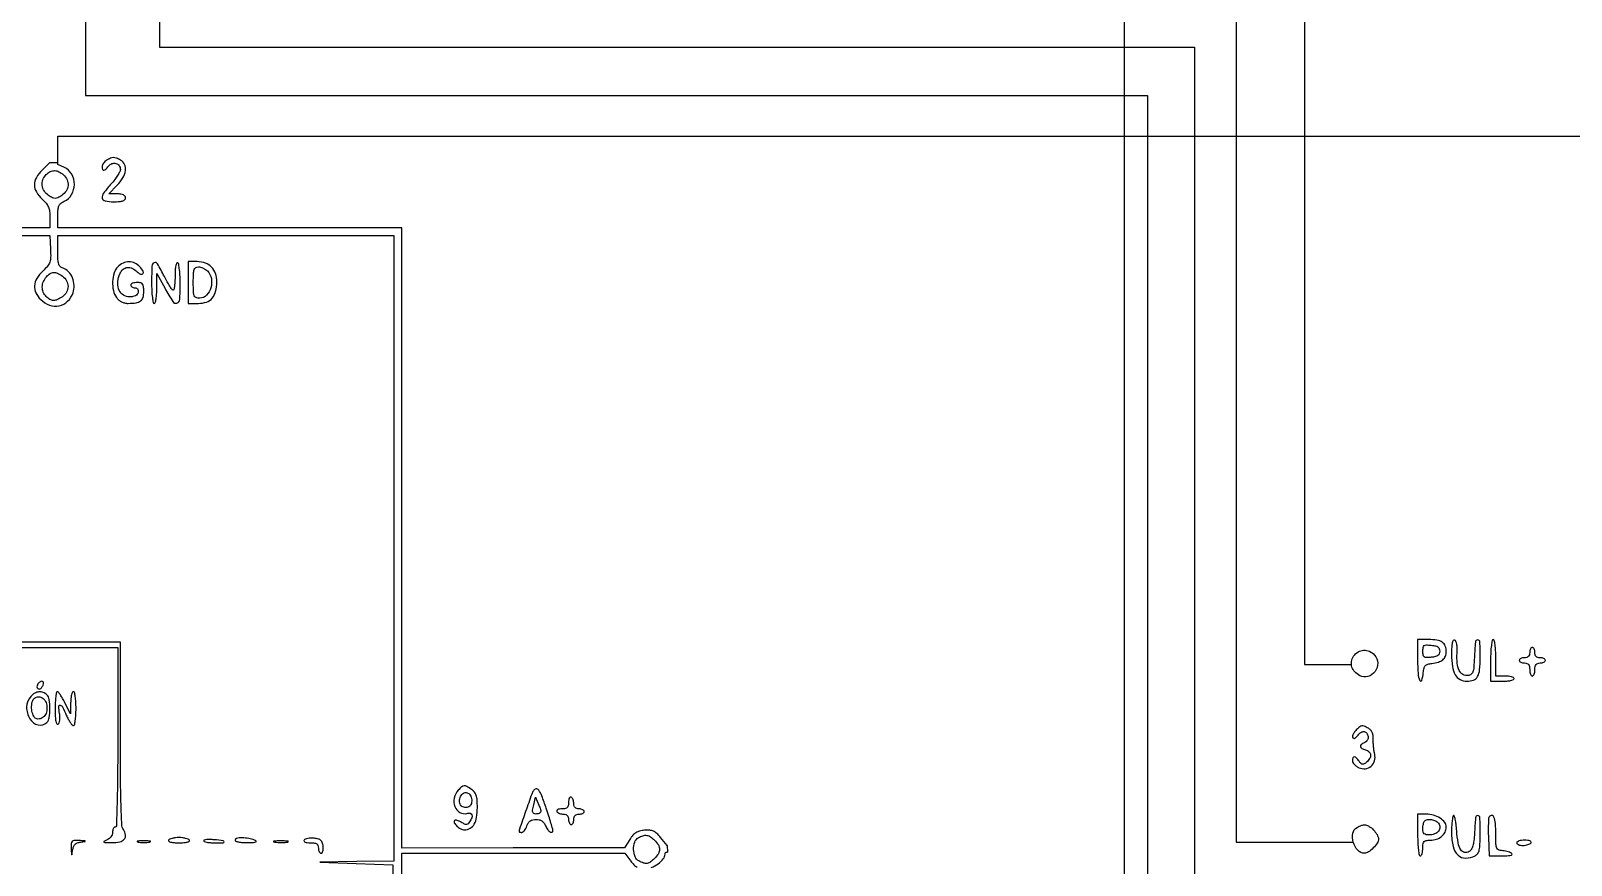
# Model space of a CAD drawing. Header units: millimetres. Extents: x 42961 to 43381, y 28224 to 28521.
# Drawn here: x 43066.8 to 43119.8, y 28351 to 28379.7 of the extents above; entities that cross this region are included whole.
import ezdxf

# ---------------------------------------------------------------- set-up
doc = ezdxf.new("R2010")
doc.units = ezdxf.units.MM

msp = doc.modelspace()

# ---------------------------------------------------------------- linework, layer by layer
at = {"color": 30}
for p, q in [((43068.649, 28403.5), (43068.649, 28377.473)), ((43071.196, 28403.5), (43071.196, 28379.139)), ((43110.662, 28382.588), (43110.662, 28357.873)), ((43108.302, 28380.589), (43108.302, 28351.74)), ((43071.196, 28379.139), (43106.867, 28379.139)), ((43106.867, 28379.139), (43106.867, 28346.726)), ((43068.649, 28377.473), (43105.246, 28377.473)), ((43105.246, 28377.473), (43105.246, 28341.126)), ((43110.662, 28357.873), (43112.273, 28357.873)), ((43108.302, 28351.74), (43112.339, 28351.74))]:
    msp.add_line(p, q, dxfattribs=at)
at = {"color": 1}
msp.add_line((43104.453, 28306.214), (43104.453, 28396.237), dxfattribs=at)
for p, q in [((43067.696, 28375.173), (43067.696, 28376.078)), ((43067.696, 28376.078), (43326.024, 28376.078)), ((43067.421, 28375.173), (43067.696, 28375.173)), ((43088.699, 28351.633), (43088.707, 28351.405))]:
    msp.add_line(p, q)
for points in [[(43067.421, 28375.173), (43067.156, 28374.908, 0.066978), (43066.958, 28374.648, 0.1302), (43066.891, 28374.398, 0.133545), (43066.958, 28374.153, 0.072225), (43067.156, 28373.906, -0.033131), (43067.291, 28373.762, -0.069335), (43067.371, 28373.631, -0.069397), (43067.412, 28373.483, -0.033242), (43067.425, 28373.286), (43067.425, 28372.918), (43053.684, 28372.918)], [(43088.707, 28351.633), (43088.699, 28351.633), (43088.468, 28351.907, 0.029934), (43088.334, 28352.049, 0.083303), (43088.22, 28352.124, 0.088791), (43088.092, 28352.156, 0.037176), (43087.914, 28352.154, 0.040727), (43087.745, 28352.126, 0.078279), (43087.62, 28352.072, 0.076223), (43087.515, 28351.982, 0.036896), (43087.409, 28351.838), (43087.228, 28351.55), (43083.389, 28351.547), (43079.549, 28351.543), (43079.549, 28362.231), (43079.549, 28372.918), (43073.622, 28372.918), (43067.694, 28372.918), (43067.694, 28373.324, -0.019123), (43067.703, 28373.547, -0.083568), (43067.735, 28373.675, -0.121394), (43067.8, 28373.76, -0.062602), (43067.914, 28373.831, 0.155866), (43068.169, 28374.062, 0.130361), (43068.265, 28374.415, 0.131106), (43068.173, 28374.768, 0.158323), (43067.922, 28374.999), (43067.696, 28375.102), (43067.696, 28375.173)], [(43053.679, 28372.649), (43067.416, 28372.649), (43067.443, 28372.177, -0.018282), (43067.449, 28371.897, -0.080787), (43067.42, 28371.736, -0.090436), (43067.343, 28371.6, -0.026158), (43067.178, 28371.424, 0.063299), (43066.974, 28371.17, 0.120019), (43066.893, 28370.921, 0.131486), (43066.94, 28370.679, 0.084004), (43067.107, 28370.444, 0.113078), (43067.409, 28370.255, 0.136451), (43067.742, 28370.234, 0.139087), (43068.033, 28370.387, 0.11934), (43068.222, 28370.679, 0.095971), (43068.259, 28370.933, 0.085609), (43068.201, 28371.193, 0.090771), (43068.064, 28371.406, 0.128827), (43067.875, 28371.526, -0.112701), (43067.781, 28371.581, -0.130118), (43067.727, 28371.669, -0.063565), (43067.701, 28371.821, -0.010769), (43067.694, 28372.116), (43067.694, 28372.649), (43073.487, 28372.649), (43079.28, 28372.649), (43079.28, 28361.871), (43079.28, 28351.094), (43078, 28351.075), (43076.72, 28351.057), (43077.978, 28351.008), (43079.235, 28350.959), (43079.235, 28347.591)], [(43063.833, 28358.459), (43069.76, 28358.459), (43069.76, 28355.36, -0.001995), (43069.755, 28354.019, -0.00525), (43069.737, 28353.059, -0.001485), (43069.713, 28352.303, -0.404023), (43069.67, 28352.262, 0.193594), (43069.636, 28352.248, 0.087371), (43069.607, 28352.208, 0.06722), (43069.587, 28352.149, 0.047238), (43069.58, 28352.079, -0.093033), (43069.566, 28352.001, -0.070798), (43069.523, 28351.925, -0.06698), (43069.458, 28351.861, -0.066926), (43069.378, 28351.815, 0.02816), (43069.285, 28351.772, 0.613861), (43069.286, 28351.748, 0.103208), (43069.346, 28351.734, 0.004605), (43069.561, 28351.728, 0.053665), (43069.83, 28351.753, 0.165903), (43069.986, 28351.844, 0.223362), (43070.027, 28351.99, 0.098505), (43069.954, 28352.182, -0.128216), (43069.902, 28352.348, -0.004193), (43069.874, 28353.047, -0.005997), (43069.855, 28354.023, -0.001852), (43069.85, 28355.494), (43069.85, 28358.638), (43063.788, 28358.638)], [(43079.57, 28347.973), (43079.546, 28351.363), (43083.393, 28351.363), (43087.239, 28351.363), (43087.439, 28351.094, 0.036482), (43087.549, 28350.966, 0.069892), (43087.657, 28350.884, 0.076149)], [(43088.147, 28350.868, 0.061464), (43088.381, 28350.999, 0.064415), (43088.562, 28351.17, 0.172587), (43088.62, 28351.334, -0.407568), (43088.69, 28351.405, -0.00002), (43088.707, 28351.405, -0.003644)]]:
    msp.add_lwpolyline(points, format="xyb")
for points in [[(43069.378, 28375.246, 0.055942), (43069.318, 28375.201, 0.050884), (43069.267, 28375.143, 0.054217), (43069.233, 28375.081, 0.100292), (43069.221, 28375.024, 0.083831), (43069.237, 28374.93, 0.342828), (43069.283, 28374.9, 0.18138), (43069.353, 28374.933, 0.034233), (43069.445, 28375.043, -0.147038), (43069.559, 28375.129, -0.158345), (43069.697, 28375.135, -0.165931), (43069.807, 28375.059, -0.161471), (43069.85, 28374.93, -0.118689), (43069.831, 28374.851, -0.022847), (43069.758, 28374.723, -0.023163), (43069.656, 28374.577, -0.019542), (43069.536, 28374.433, 0.021853), (43069.272, 28374.115, 0.200601), (43069.228, 28373.944, 0.320917), (43069.325, 28373.844, 0.046052), (43069.625, 28373.816, 0.016668), (43069.821, 28373.823, 0.063857), (43069.94, 28373.846, 0.12648), (43070.005, 28373.888, 0.188641), (43070.029, 28373.951, 0.156845), (43070.01, 28374.01, 0.128116), (43069.959, 28374.053, 0.079908), (43069.871, 28374.078, 0.02997), (43069.742, 28374.086), (43069.455, 28374.086), (43069.742, 28374.382, 0.059425), (43069.937, 28374.637, 0.100981), (43070.024, 28374.89, 0.138599), (43069.993, 28375.103, 0.16608), (43069.856, 28375.25, 0.02898), (43069.714, 28375.316, 0.096286), (43069.613, 28375.335, 0.098711), (43069.514, 28375.314, 0.031359)], [(43067.889, 28374.745, -0.105264), (43068.014, 28374.573, -0.125679), (43068.047, 28374.375, -0.12476), (43067.981, 28374.185, -0.102837), (43067.829, 28374.033, -0.024542), (43067.691, 28373.952, -0.121059), (43067.605, 28373.93, -0.121059), (43067.518, 28373.952, -0.024542), (43067.38, 28374.033, -0.10464), (43067.231, 28374.183, -0.115118), (43067.161, 28374.376, -0.116628), (43067.185, 28374.578, -0.109496), (43067.297, 28374.753, -0.081006), (43067.437, 28374.854, -0.119245), (43067.584, 28374.887, -0.113189), (43067.736, 28374.85, -0.068122)], [(43067.854, 28371.252, -0.113622), (43067.996, 28371.094, -0.127494), (43068.047, 28370.897, -0.127494), (43067.996, 28370.701, -0.113622), (43067.854, 28370.543, -0.039632), (43067.682, 28370.442, -0.114228), (43067.547, 28370.411, -0.133388), (43067.426, 28370.444, -0.063235), (43067.297, 28370.545, -0.10024), (43067.196, 28370.697, -0.099518), (43067.162, 28370.877, -0.095846), (43067.199, 28371.062, -0.085798), (43067.304, 28371.227, -0.054337), (43067.434, 28371.343, -0.144416), (43067.55, 28371.383, -0.126875), (43067.679, 28371.355, -0.037671)], [(43069.76, 28371.571, 0.120889), (43069.634, 28371.362, 0.066738), (43069.583, 28371.067, 0.065138), (43069.611, 28370.759, 0.097419), (43069.72, 28370.513, 0.061584), (43069.796, 28370.429, 0.062001), (43069.891, 28370.366, 0.060882), (43069.999, 28370.327, 0.055769), (43070.117, 28370.314, 0.033276), (43070.393, 28370.332, 0.130673), (43070.549, 28370.397, 0.167029), (43070.632, 28370.52, 0.064085), (43070.658, 28370.727, 0.022931), (43070.65, 28370.897, 0.136666), (43070.619, 28370.979, 0.186049), (43070.555, 28371.02, 0.050044), (43070.434, 28371.032, 0.038131), (43070.348, 28371.026, 0.057076), (43070.275, 28371.006, 0.074992), (43070.226, 28370.977, 0.226478), (43070.209, 28370.942, 0.154938), (43070.22, 28370.908, 0.097747), (43070.251, 28370.879, 0.080104), (43070.296, 28370.859, 0.06169), (43070.35, 28370.853, -0.099527), (43070.406, 28370.841, -0.140654), (43070.445, 28370.81, -0.127566), (43070.464, 28370.76, -0.074582), (43070.461, 28370.695, -0.111601), (43070.431, 28370.626, -0.112544), (43070.374, 28370.576, -0.08406), (43070.286, 28370.547, -0.038078), (43070.165, 28370.538, -0.142285), (43069.958, 28370.598, -0.140962), (43069.814, 28370.76, -0.11665), (43069.762, 28371.002, -0.07991), (43069.812, 28371.278, -0.090525), (43069.913, 28371.456, -0.155666), (43070.056, 28371.546, -0.156745), (43070.223, 28371.536, -0.092121), (43070.396, 28371.43, 0.052207), (43070.542, 28371.323, 0.353643), (43070.624, 28371.336, 0.329288), (43070.633, 28371.422, 0.050343), (43070.524, 28371.57, 0.099172), (43070.352, 28371.698, 0.110223), (43070.15, 28371.743, 0.107314), (43069.944, 28371.699, 0.089865)], [(43070.928, 28371.04, 0.010478), (43070.934, 28370.749, 0.020296), (43070.953, 28370.518, 0.016788), (43070.98, 28370.344, 0.359532), (43071.017, 28370.314, 0.335314), (43071.053, 28370.34, 0.025001), (43071.082, 28370.465, 0.026666), (43071.102, 28370.632, 0.016354), (43071.11, 28370.83), (43071.112, 28371.346), (43071.392, 28370.83, 0.016804), (43071.659, 28370.376, 0.333865), (43071.801, 28370.322, 0.316124), (43071.898, 28370.444, 0.015908), (43071.916, 28370.982, 0.012539), (43071.909, 28371.242, 0.018327), (43071.889, 28371.47, 0.014001), (43071.861, 28371.654, 0.21256), (43071.826, 28371.706, 0.439638), (43071.788, 28371.695, 0.067066), (43071.76, 28371.613, 0.036506), (43071.741, 28371.468, 0.013434), (43071.736, 28371.262, -0.012677), (43071.731, 28371.071, -0.021172), (43071.716, 28370.911, -0.016728), (43071.695, 28370.788, -0.376088), (43071.669, 28370.767, -0.225384), (43071.633, 28370.788, -0.010577), (43071.553, 28370.907, -0.015714), (43071.463, 28371.057, -0.010475), (43071.368, 28371.234, 0.013236), (43071.13, 28371.678, 0.3841), (43071.017, 28371.715, 0.286192), (43070.939, 28371.601, 0.010039)], [(43072.185, 28371.032), (43072.185, 28370.314), (43072.539, 28370.314, 0.082629), (43072.819, 28370.36, 0.133735), (43073.017, 28370.495, 0.119478), (43073.134, 28370.724, 0.058463), (43073.173, 28371.052, 0.077548), (43073.127, 28371.344, 0.114918), (43072.995, 28371.566, 0.117665), (43072.781, 28371.703, 0.08396), (43072.499, 28371.751), (43072.185, 28371.751)], [(43072.852, 28371.43, -0.152978), (43072.987, 28371.173, -0.114266), (43072.971, 28370.851, -0.125547), (43072.819, 28370.591, -0.201234), (43072.586, 28370.493, -0.075608), (43072.459, 28370.513, -0.223398), (43072.396, 28370.57, -0.090289), (43072.37, 28370.696, -0.007401), (43072.365, 28371.032, -0.00868), (43072.37, 28371.339, -0.06918), (43072.394, 28371.479, -0.180483), (43072.447, 28371.546, -0.137241), (43072.538, 28371.571, -0.066533), (43072.614, 28371.561, -0.039086), (43072.702, 28371.53, -0.038394), (43072.785, 28371.484, -0.052522)], [(43114.556, 28358.009, 0.017302), (43114.572, 28357.556, 0.090804), (43114.633, 28357.315, 0.689804), (43114.7, 28357.32, 0.049702), (43114.752, 28357.583, -0.032453), (43114.778, 28357.742, -0.130653), (43114.824, 28357.828, -0.139876), (43114.904, 28357.877, -0.039268), (43115.05, 28357.905, 0.04508), (43115.273, 28357.951, 0.100904), (43115.425, 28358.033, 0.125996), (43115.513, 28358.154, 0.093937), (43115.544, 28358.317, 0.096852), (43115.507, 28358.504, 0.147357), (43115.404, 28358.632, 0.10995), (43115.221, 28358.705, 0.040355), (43114.942, 28358.728), (43114.556, 28358.728)], [(43115.723, 28358.217, 0.036747), (43115.754, 28357.802, 0.092728), (43115.852, 28357.517, 0.135945), (43116.018, 28357.352, 0.129098), (43116.249, 28357.291, 0.088412), (43116.482, 28357.332, 0.178948), (43116.622, 28357.452, 0.106407), (43116.693, 28357.684, 0.021437), (43116.711, 28358.117, 0.010056), (43116.701, 28358.639, 0.395908), (43116.625, 28358.713, 0.396363), (43116.547, 28358.642, 0.010058), (43116.513, 28358.122, -0.007923), (43116.492, 28357.767, -0.06561), (43116.459, 28357.61, -0.159645), (43116.397, 28357.529, -0.115159), (43116.291, 28357.488, -0.175227), (43116.119, 28357.523, -0.142013), (43115.992, 28357.664, -0.089822), (43115.922, 28357.912, -0.039311), (43115.916, 28358.256, 0.019263), (43115.92, 28358.435, 0.041886), (43115.906, 28358.572, 0.058039), (43115.877, 28358.666, 0.211596), (43115.832, 28358.707, 0.335815), (43115.783, 28358.69, 0.094786), (43115.749, 28358.611, 0.043309), (43115.729, 28358.46, 0.011369)], [(43117.071, 28358.009), (43117.071, 28357.291), (43117.475, 28357.291, 0.020945), (43117.63, 28357.297, 0.033738), (43117.76, 28357.317, 0.036969), (43117.855, 28357.346, 0.31052), (43117.879, 28357.381, 0.277684), (43117.858, 28357.415, 0.052312), (43117.787, 28357.444, 0.042582), (43117.685, 28357.464, 0.027026), (43117.565, 28357.471), (43117.25, 28357.471), (43117.25, 28358.099, 0.01259), (43117.244, 28358.347, 0.022889), (43117.225, 28358.548, 0.020168), (43117.197, 28358.699, 0.350432), (43117.16, 28358.728, 0.358912), (43117.123, 28358.697, 0.01702), (43117.096, 28358.526, 0.020476), (43117.077, 28358.297, 0.010616)], [(43113.071, 28358.193, -0.179856), (43113.18, 28357.918, -0.163442), (43113.09, 28357.625, -0.169819), (43112.844, 28357.453, -0.191336), (43112.56, 28357.483, -0.08305), (43112.387, 28357.614, -0.113959), (43112.29, 28357.781, -0.12072), (43112.278, 28357.966, -0.100943), (43112.351, 28358.15, -0.106286), (43112.503, 28358.3, -0.127738), (43112.694, 28358.362, -0.125072), (43112.894, 28358.324, -0.099458)], [(43115.319, 28358.324, -0.091927), (43115.303, 28358.236, -0.147433), (43115.257, 28358.177, -0.101271), (43115.171, 28358.139, -0.029703), (43115.027, 28358.116, -0.021526), (43114.859, 28358.107, -0.158465), (43114.783, 28358.131, -0.202403), (43114.746, 28358.192, -0.038362), (43114.735, 28358.324, -0.038362), (43114.746, 28358.456, -0.202403), (43114.783, 28358.517, -0.158465), (43114.859, 28358.541, -0.021526), (43115.027, 28358.532, -0.029703), (43115.171, 28358.509, -0.101271), (43115.257, 28358.471, -0.147433), (43115.303, 28358.411, -0.091927)], [(43118.418, 28358.279, -0.072254), (43118.406, 28358.201, -0.124864), (43118.373, 28358.144, -0.124864), (43118.317, 28358.111, -0.072254), (43118.238, 28358.099, 0.048028), (43118.169, 28358.093, 0.068025), (43118.111, 28358.073, 0.088204), (43118.072, 28358.044, 0.191087), (43118.058, 28358.009, 0.191087), (43118.072, 28357.975, 0.088204), (43118.111, 28357.946, 0.068025), (43118.169, 28357.926, 0.048028), (43118.238, 28357.92, -0.07578), (43118.322, 28357.907, -0.149477), (43118.377, 28357.869, -0.124434), (43118.408, 28357.801, -0.044917), (43118.418, 28357.695, 0.038131), (43118.424, 28357.609, 0.057076), (43118.444, 28357.537, 0.074992), (43118.473, 28357.487, 0.226478), (43118.508, 28357.471, 0.226478), (43118.542, 28357.487, 0.074992), (43118.571, 28357.537, 0.057076), (43118.591, 28357.609, 0.038131), (43118.597, 28357.695, -0.044917), (43118.607, 28357.801, -0.124434), (43118.638, 28357.869, -0.149477), (43118.693, 28357.907, -0.07578), (43118.777, 28357.92, 0.048028), (43118.846, 28357.926, 0.068025), (43118.904, 28357.946, 0.088204), (43118.943, 28357.975, 0.191087), (43118.957, 28358.009, 0.191087), (43118.943, 28358.044, 0.088204), (43118.904, 28358.073, 0.068025), (43118.846, 28358.093, 0.048028), (43118.777, 28358.099, -0.072254), (43118.699, 28358.111, -0.124864), (43118.642, 28358.144, -0.124864), (43118.609, 28358.201, -0.072254), (43118.597, 28358.279, 0.048028), (43118.591, 28358.348, 0.068025), (43118.571, 28358.406, 0.088204), (43118.542, 28358.445, 0.191087), (43118.508, 28358.459, 0.191087), (43118.473, 28358.445, 0.088204), (43118.444, 28358.406, 0.068025), (43118.424, 28358.348, 0.048028)], [(43067.036, 28357.231, 0.091378), (43066.99, 28357.165, 0.130128), (43066.978, 28357.094, 0.180985), (43067.004, 28357.042, 0.191777), (43067.056, 28357.022, 0.13875), (43067.091, 28357.031, 0.061199), (43067.128, 28357.061, 0.053891), (43067.162, 28357.105, 0.048303), (43067.188, 28357.156, 0.096999), (43067.202, 28357.239, 0.280386), (43067.173, 28357.286, 0.235886), (43067.111, 28357.286, 0.0791)], [(43066.765, 28356.768, 0.180069), (43066.62, 28356.403, 0.144806), (43066.731, 28355.994, 0.197498), (43067.015, 28355.787, 0.261727), (43067.317, 28355.872, 0.161292), (43067.399, 28356.035, 0.036451), (43067.422, 28356.348, 0.036451), (43067.399, 28356.661, 0.161292), (43067.317, 28356.824, 0.105388), (43067.191, 28356.906, 0.117375), (43067.047, 28356.925, 0.107241), (43066.9, 28356.877, 0.076635)], [(43067.302, 28356.514, -0.077355), (43067.32, 28356.314, -0.111172), (43067.27, 28356.143, -0.132117), (43067.161, 28356.03, -0.135724), (43067.011, 28355.989, -0.236597), (43066.897, 28356.046, -0.091944), (43066.817, 28356.208, -0.075928), (43066.791, 28356.422, -0.084708), (43066.832, 28356.625, -0.183816), (43066.929, 28356.733, -0.179316), (43067.075, 28356.751, -0.148277), (43067.218, 28356.668, -0.126567)], [(43067.605, 28356.343, 0.009663), (43067.61, 28356.075, 0.037063), (43067.628, 28355.91, 0.087195), (43067.66, 28355.826, 0.419742), (43067.704, 28355.815, 0.16719), (43067.741, 28355.86, 0.054253), (43067.762, 28355.945, 0.044794), (43067.768, 28356.054, 0.029912), (43067.755, 28356.18, -0.023621), (43067.726, 28356.429, -0.506376), (43067.775, 28356.469, -0.220519), (43067.856, 28356.405, -0.014015), (43067.987, 28356.123, 0.019725), (43068.053, 28355.986, 0.028052), (43068.124, 28355.87, 0.02725), (43068.189, 28355.784, 0.218882), (43068.233, 28355.764, 0.344824), (43068.269, 28355.793, 0.022372), (43068.297, 28355.932, 0.024454), (43068.317, 28356.12, 0.013826), (43068.323, 28356.348, 0.013867), (43068.317, 28356.576, 0.024301), (43068.297, 28356.763, 0.022017), (43068.269, 28356.904, 0.345347), (43068.233, 28356.932, 0.300322), (43068.198, 28356.909, 0.039749), (43068.168, 28356.82, 0.035407), (43068.147, 28356.696, 0.022182), (43068.138, 28356.55), (43068.132, 28356.168), (43067.941, 28356.55, 0.014092), (43067.862, 28356.696, 0.020744), (43067.784, 28356.82, 0.016822), (43067.714, 28356.914, 0.228523), (43067.677, 28356.932, 0.363556), (43067.648, 28356.908, 0.013545), (43067.626, 28356.759, 0.018965), (43067.61, 28356.569, 0.011492)], [(43112.452, 28355.623, 0.046512), (43112.364, 28355.517, 0.083733), (43112.317, 28355.415, 0.16921), (43112.322, 28355.346, 0.299948), (43112.368, 28355.315, 0.153825), (43112.397, 28355.324, 0.029782), (43112.44, 28355.359, 0.029146), (43112.488, 28355.407, 0.02332), (43112.534, 28355.464, -0.128219), (43112.63, 28355.542, -0.194797), (43112.737, 28355.547, -0.188903), (43112.819, 28355.476, -0.121534), (43112.849, 28355.352, -0.091671), (43112.839, 28355.298, -0.066724), (43112.81, 28355.243, -0.065174), (43112.766, 28355.198, -0.078133), (43112.715, 28355.168, 0.075202), (43112.612, 28355.11, 0.279596), (43112.587, 28355.043, 0.229167), (43112.634, 28354.978, 0.056941), (43112.76, 28354.93, -0.125373), (43112.881, 28354.863, -0.185766), (43112.933, 28354.755, -0.156066), (43112.902, 28354.625, -0.085267), (43112.795, 28354.499, -0.037994), (43112.713, 28354.441, -0.169615), (43112.656, 28354.429, -0.167015), (43112.604, 28354.455, -0.036575), (43112.538, 28354.533, 0.032768), (43112.442, 28354.647, 0.185372), (43112.372, 28354.68, 0.34643), (43112.326, 28354.649, 0.078175), (43112.311, 28354.55, 0.132443), (43112.327, 28354.49, 0.056845), (43112.376, 28354.423, 0.050737), (43112.449, 28354.36, 0.046698), (43112.535, 28354.311, 0.13766), (43112.754, 28354.277, 0.147959), (43112.952, 28354.364, 0.145713), (43113.071, 28354.548, 0.132521), (43113.076, 28354.774, -0.024481), (43113.055, 28354.881, -0.012319), (43113.039, 28355.019, -0.012202), (43113.028, 28355.162, -0.017696), (43113.027, 28355.288, 0.039196), (43113.02, 28355.423, 0.071377), (43112.99, 28355.529, 0.084769), (43112.936, 28355.61, 0.081157), (43112.858, 28355.67, 0.017688), (43112.709, 28355.743, 0.134659), (43112.632, 28355.755, 0.146509), (43112.563, 28355.725, 0.022188)], [(43081.494, 28353.534, 0.133316), (43081.357, 28353.264, 0.142209), (43081.38, 28352.969, 0.173355), (43081.548, 28352.77, 0.197603), (43081.794, 28352.737, -0.105279), (43081.908, 28352.742, -0.283791), (43081.966, 28352.691, -0.17242), (43081.962, 28352.589, -0.04616), (43081.886, 28352.441, -0.058507), (43081.833, 28352.376, -0.179882), (43081.781, 28352.353, -0.129294), (43081.716, 28352.366, -0.024814), (43081.609, 28352.425, 0.028178), (43081.532, 28352.467, 0.040122), (43081.46, 28352.494, 0.045876), (43081.4, 28352.506, 0.224652), (43081.369, 28352.494, 0.33141), (43081.357, 28352.415, 0.07953), (43081.444, 28352.302, 0.067031), (43081.579, 28352.204, 0.123356), (43081.71, 28352.172, 0.129856), (43081.903, 28352.223, 0.132711), (43082.043, 28352.362, 0.092728), (43082.128, 28352.599, 0.039182), (43082.154, 28352.936, 0.016048), (43082.146, 28353.195, 0.061632), (43082.116, 28353.353, 0.092796), (43082.056, 28353.464, 0.069927), (43081.954, 28353.559, 0.019959), (43081.788, 28353.666, 0.147108), (43081.698, 28353.688, 0.168768), (43081.616, 28353.654, 0.028359)], [(43081.956, 28353.123, -0.07293), (43081.933, 28353.044, -0.099657), (43081.89, 28352.985, -0.102999), (43081.828, 28352.948, -0.082639), (43081.751, 28352.935, -0.166849), (43081.624, 28352.979, -0.158289), (43081.548, 28353.092, -0.134097), (43081.545, 28353.244, -0.110714), (43081.62, 28353.39, -0.187067), (43081.734, 28353.454, -0.205029), (43081.857, 28353.42, -0.151924), (43081.943, 28353.294, -0.110212)], [(43084.085, 28353.519, 0.052906), (43084.028, 28353.401, 0.001182), (43083.818, 28352.807, 0.00079), (43083.606, 28352.198, 0.083761), (43083.591, 28352.111, 0.262533), (43083.597, 28352.1, 0.059284), (43083.618, 28352.091, 0.046744), (43083.648, 28352.084, 0.030044), (43083.683, 28352.082, 0.17856), (43083.724, 28352.097, 0.048871), (43083.773, 28352.148, 0.042913), (43083.821, 28352.221, 0.033464), (43083.86, 28352.306, -0.054906), (43083.913, 28352.409, -0.092103), (43083.98, 28352.478, -0.09468), (43084.065, 28352.518, -0.06085), (43084.174, 28352.531, -0.063752), (43084.283, 28352.517, -0.085559), (43084.372, 28352.476, -0.082383), (43084.446, 28352.407, -0.054658), (43084.505, 28352.306, 0.047216), (43084.582, 28352.174, 0.099819), (43084.668, 28352.093, 0.289891), (43084.728, 28352.093, 0.255011), (43084.759, 28352.149, 0.071955), (43084.752, 28352.196, 0.001899), (43084.69, 28352.401, 0.003951), (43084.616, 28352.641, 0.002688), (43084.527, 28352.912, 0.009724), (43084.374, 28353.343, 0.067425), (43084.268, 28353.539, 0.276776), (43084.176, 28353.578, 0.223169)], [(43084.25, 28352.725, -0.072569), (43084.132, 28352.716, -0.267691), (43084.073, 28352.756, -0.153688), (43084.058, 28352.85, -0.023647), (43084.096, 28353.037), (43084.161, 28353.294), (43084.272, 28353.025, -0.014739), (43084.329, 28352.876, -0.102412), (43084.339, 28352.799, -0.220938), (43084.313, 28352.754, -0.101007)], [(43085.297, 28353.12, -0.043322), (43085.287, 28353.002, -0.154261), (43085.253, 28352.935, -0.154261), (43085.186, 28352.901, -0.043322), (43085.068, 28352.89, 0.035659), (43084.981, 28352.884, 0.083483), (43084.92, 28352.864, 0.1651), (43084.891, 28352.835, 0.253782), (43084.893, 28352.8, 0.111412), (43084.927, 28352.766, 0.050262), (43084.984, 28352.737, 0.046318), (43085.052, 28352.717, 0.046881), (43085.123, 28352.711, -0.077002), (43085.198, 28352.699, -0.12387), (43085.253, 28352.665, -0.121293), (43085.286, 28352.609, -0.072026), (43085.297, 28352.531, 0.048028), (43085.304, 28352.462, 0.068025), (43085.324, 28352.404, 0.088204), (43085.353, 28352.365, 0.191087), (43085.387, 28352.351, 0.191087), (43085.422, 28352.365, 0.088204), (43085.451, 28352.404, 0.068025), (43085.47, 28352.462, 0.048028), (43085.477, 28352.531, -0.072254), (43085.488, 28352.609, -0.124864), (43085.522, 28352.666, -0.124864), (43085.578, 28352.699, -0.072254), (43085.657, 28352.711, 0.048028), (43085.725, 28352.717, 0.068025), (43085.784, 28352.737, 0.088204), (43085.823, 28352.766, 0.191087), (43085.836, 28352.8, 0.191087), (43085.823, 28352.835, 0.088204), (43085.784, 28352.864, 0.068025), (43085.725, 28352.884, 0.048028), (43085.657, 28352.89, -0.072026), (43085.579, 28352.901, -0.121293), (43085.523, 28352.934, -0.12387), (43085.489, 28352.989, -0.077002), (43085.477, 28353.065, 0.046881), (43085.47, 28353.135, 0.046318), (43085.451, 28353.204, 0.050262), (43085.422, 28353.261, 0.111412), (43085.387, 28353.294, 0.253782), (43085.353, 28353.296, 0.1651), (43085.323, 28353.268, 0.083483), (43085.304, 28353.206, 0.035659)], [(43113.029, 28352.172, -0.033666), (43113.098, 28352.093, -0.032922), (43113.156, 28352.005, -0.034745), (43113.196, 28351.922, -0.095343), (43113.209, 28351.857, -0.147232), (43113.166, 28351.716, -0.048572), (43113.028, 28351.546, -0.04854), (43112.86, 28351.406, -0.150605), (43112.721, 28351.363, -0.21174), (43112.491, 28351.465, -0.115272), (43112.339, 28351.74, -0.116485), (43112.325, 28352.052, -0.217494), (43112.468, 28352.254, -0.051482), (43112.629, 28352.327, -0.117486), (43112.761, 28352.339, -0.113777), (43112.887, 28352.29, -0.04656)], [(43114.556, 28351.992, 0.010616), (43114.562, 28351.705, 0.020476), (43114.581, 28351.476, 0.01702), (43114.608, 28351.304, 0.358912), (43114.646, 28351.274, 0.254951), (43114.68, 28351.292, 0.06271), (43114.709, 28351.353, 0.048861), (43114.729, 28351.44, 0.031626), (43114.735, 28351.543, -0.030581), (43114.745, 28351.694, -0.164219), (43114.78, 28351.767, -0.16839), (43114.852, 28351.803, -0.032548), (43114.998, 28351.813, 0.081271), (43115.207, 28351.847, 0.091756), (43115.383, 28351.945, 0.100583), (43115.502, 28352.091, 0.120438), (43115.544, 28352.263, 0.163825), (43115.489, 28352.426, 0.087227), (43115.33, 28352.573, 0.074559), (43115.103, 28352.675, 0.068999), (43114.85, 28352.711), (43114.556, 28352.711)], [(43115.274, 28352.396, -0.170096), (43115.325, 28352.261, -0.175923), (43115.278, 28352.127, -0.13415), (43115.141, 28352.027, -0.090145), (43114.949, 28351.992, -0.050482), (43114.845, 28352.003, -0.144558), (43114.781, 28352.037, -0.146977), (43114.746, 28352.099, -0.052813), (43114.735, 28352.202, -0.026022), (43114.74, 28352.286, -0.028659), (43114.753, 28352.367, -0.029781), (43114.772, 28352.434, -0.11238), (43114.795, 28352.471, -0.151183), (43114.894, 28352.523, -0.085257), (43115.031, 28352.525, -0.079669), (43115.17, 28352.48, -0.101615)], [(43115.791, 28352.659, 0.154615), (43115.764, 28352.607, 0.013088), (43115.743, 28352.457, 0.016386), (43115.728, 28352.273, 0.011935), (43115.723, 28352.067, 0.058207), (43115.778, 28351.598, 0.142914), (43115.948, 28351.299, 0.196711), (43116.211, 28351.194, 0.12182), (43116.538, 28351.277, 0.118893), (43116.628, 28351.357, 0.097124), (43116.68, 28351.477, 0.046773), (43116.705, 28351.676, 0.007954), (43116.711, 28352.058, 0.009022), (43116.702, 28352.594, 0.42121), (43116.628, 28352.66, 0.371818), (43116.552, 28352.585, 0.008827), (43116.514, 28352.046, -0.015538), (43116.493, 28351.793, -0.042266), (43116.458, 28351.616, -0.06269), (43116.405, 28351.495, -0.11985), (43116.332, 28351.42, -0.186), (43116.171, 28351.388, -0.217882), (43116.044, 28351.476, -0.092799), (43115.955, 28351.718, -0.022797), (43115.903, 28352.139, 0.011551), (43115.881, 28352.36, 0.022588), (43115.852, 28352.535, 0.026205), (43115.82, 28352.652, 0.56093)], [(43117.026, 28352.621, 0.119691), (43117.004, 28352.555, 0.009322), (43116.994, 28352.371, 0.012301), (43116.99, 28352.148, 0.009083), (43116.997, 28351.901), (43117.026, 28351.274), (43117.475, 28351.275, 0.009183), (43117.684, 28351.28, 0.058658), (43117.789, 28351.296, 0.349765), (43117.811, 28351.326, 0.241574), (43117.789, 28351.363, 0.052333), (43117.723, 28351.397, 0.026958), (43117.635, 28351.425, 0.026469), (43117.539, 28351.445, 0.036048), (43117.452, 28351.452, -0.101229), (43117.34, 28351.476, -0.209255), (43117.281, 28351.54, -0.077029), (43117.255, 28351.678, -0.006957), (43117.25, 28352.032, 0.019887), (43117.236, 28352.387, 0.071299), (43117.186, 28352.609, 0.292378), (43117.111, 28352.664, 0.278366)], [(43068.157, 28351.521, 0.001118), (43068.166, 28351.333, 0.185809), (43068.174, 28351.315, 0.612037), (43068.183, 28351.318, 0.001937), (43068.207, 28351.47, -0.052041), (43068.238, 28351.588, -0.106871), (43068.289, 28351.667, -0.106871), (43068.368, 28351.718, -0.052041), (43068.486, 28351.749, 0.001937), (43068.638, 28351.773, 0.612037), (43068.641, 28351.782, 0.185809), (43068.623, 28351.79, 0.001118), (43068.435, 28351.799, 0.022698), (43068.26, 28351.799, 0.187319), (43068.188, 28351.768, 0.187319), (43068.157, 28351.696, 0.022698)], [(43070.456, 28351.749, 0.029693), (43070.548, 28351.737, 0.017887), (43070.658, 28351.733, 0.017887), (43070.768, 28351.737, 0.029693), (43070.86, 28351.749, 0.142433), (43070.888, 28351.763, 0.611425), (43070.884, 28351.777, 0.039503), (43070.803, 28351.786, 0.008087), (43070.658, 28351.788, 0.008087), (43070.513, 28351.786, 0.039503), (43070.432, 28351.777, 0.611425), (43070.428, 28351.763, 0.142433)], [(43071.511, 28351.813, 0.400129), (43071.519, 28351.776, 0.089468), (43071.583, 28351.747, 0.044569), (43071.702, 28351.728, 0.016707), (43071.871, 28351.723, 0.016707), (43072.039, 28351.728, 0.044569), (43072.158, 28351.747, 0.089468), (43072.222, 28351.776, 0.400129), (43072.23, 28351.813, 0.158284), (43072.189, 28351.847, 0.036095), (43072.101, 28351.876, 0.033884), (43071.991, 28351.896, 0.02738), (43071.871, 28351.902, 0.02738), (43071.75, 28351.896, 0.033884), (43071.64, 28351.876, 0.036095), (43071.552, 28351.847, 0.158284)], [(43072.724, 28351.792, 0.325612), (43072.744, 28351.765, 0.029992), (43072.829, 28351.743, 0.029671), (43072.945, 28351.728, 0.018271), (43073.083, 28351.723, 0.00528), (43073.398, 28351.726, 0.408041), (43073.43, 28351.759, 0.380673), (43073.398, 28351.795, 0.005194), (43073.083, 28351.828, 0.018125), (43072.945, 28351.836, 0.030261), (43072.829, 28351.832, 0.031602), (43072.744, 28351.818, 0.349806)], [(43073.802, 28351.813, 0.320305), (43073.826, 28351.778, 0.034411), (43073.927, 28351.751, 0.032203), (43074.065, 28351.733, 0.019831), (43074.228, 28351.729, 0.006847), (43074.438, 28351.735, 0.071077), (43074.523, 28351.751, 0.560431), (43074.529, 28351.777, 0.091871), (43074.475, 28351.813, 0.057259), (43074.273, 28351.873, 0.044296), (43074.044, 28351.893, 0.046096), (43073.854, 28351.876, 0.361221)], [(43075.172, 28351.748, 0.022548), (43075.282, 28351.736, 0.015659), (43075.407, 28351.733, 0.015827), (43075.527, 28351.737, 0.031163), (43075.621, 28351.749, 0.248898), (43075.639, 28351.763, 0.49082), (43075.631, 28351.776, 0.030832), (43075.535, 28351.785, 0.00738), (43075.373, 28351.787, 0.006817), (43075.213, 28351.784, 0.040183), (43075.129, 28351.775, 0.720633), (43075.127, 28351.762, 0.075924)], [(43076.184, 28351.817, 0.266214), (43076.183, 28351.779, 0.1703), (43076.216, 28351.748, 0.075917), (43076.29, 28351.729, 0.026465), (43076.401, 28351.723, -0.029504), (43076.539, 28351.715, -0.11578), (43076.619, 28351.686, -0.167735), (43076.661, 28351.631, -0.081932), (43076.676, 28351.543, 0.051351), (43076.683, 28351.474, 0.07128), (43076.704, 28351.416, 0.09133), (43076.735, 28351.377, 0.181098), (43076.771, 28351.363, 0.24618), (43076.806, 28351.382, 0.083534), (43076.831, 28351.434, 0.059911), (43076.843, 28351.512, 0.037429), (43076.839, 28351.605, 0.050777), (43076.811, 28351.73, 0.133721), (43076.761, 28351.806, 0.117547), (43076.674, 28351.851, 0.034768), (43076.526, 28351.879, 0.032475), (43076.413, 28351.884, 0.040351), (43076.309, 28351.874, 0.044961), (43076.226, 28351.851, 0.16608)], [(43088.261, 28351.813, -0.060356), (43088.39, 28351.649, -0.136912), (43088.432, 28351.498, -0.136912), (43088.39, 28351.348, -0.060356), (43088.261, 28351.184, -0.038141), (43088.12, 28351.062, -0.119354), (43088.005, 28351.015, -0.122095), (43087.882, 28351.025, -0.040813), (43087.716, 28351.097, -0.180242), (43087.587, 28351.244, -0.086554), (43087.538, 28351.493, -0.086671), (43087.577, 28351.744, -0.18153), (43087.7, 28351.895, -0.051482), (43087.861, 28351.968, -0.117486), (43087.993, 28351.98, -0.113777), (43088.119, 28351.93, -0.04656)], [(43117.969, 28351.723, 0.222681), (43117.985, 28351.688, 0.076538), (43118.033, 28351.659, 0.058208), (43118.104, 28351.639, 0.039081), (43118.188, 28351.633, 0.037634), (43118.276, 28351.64, 0.041396), (43118.359, 28351.659, 0.045439), (43118.426, 28351.688, 0.130646), (43118.463, 28351.723, 0.297719), (43118.462, 28351.758, 0.145541), (43118.425, 28351.787, 0.069343), (43118.35, 28351.807, 0.027979), (43118.243, 28351.813, 0.031003), (43118.138, 28351.806, 0.048032), (43118.049, 28351.786, 0.061379), (43117.988, 28351.757, 0.257909)]]:
    msp.add_lwpolyline(points, format="xyb", close=True)

doc.saveas('drawing.dxf')
